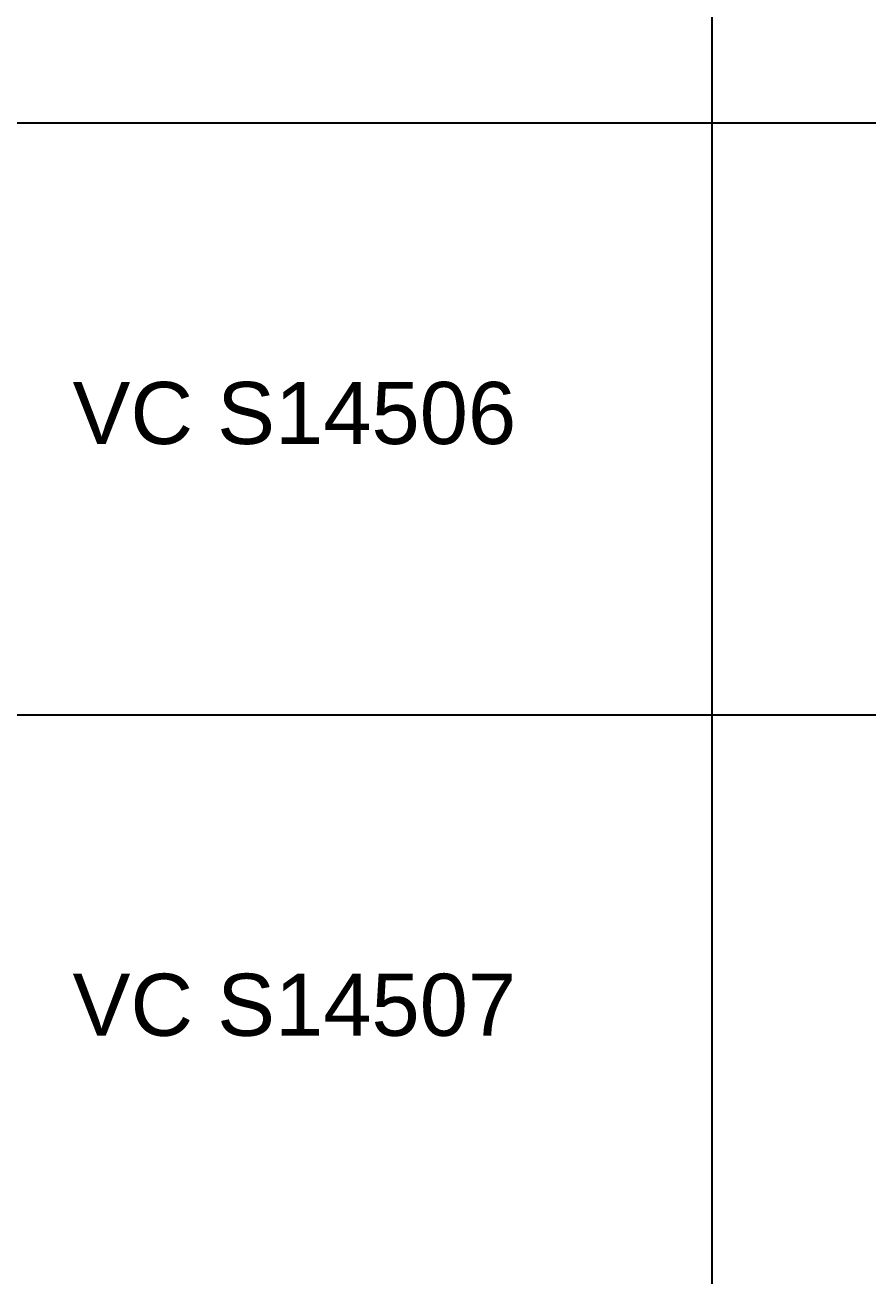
# Model space of a CAD drawing. Header units: inches. Extents: x 3613 to 8393, y -2205 to -794.
# Drawn here: x 5339.8 to 5387.3, y -1039.8 to -969.3 of the extents above; entities that cross this region are included whole.
import ezdxf

# ---------------------------------------------------------------- set-up
doc = ezdxf.new("R2010")
doc.units = ezdxf.units.IN
doc.header["$MEASUREMENT"] = 0
doc.styles.get("Standard").update_dxf_attribs({"font": 'arial.ttf'})

msp = doc.modelspace()

# ---------------------------------------------------------------- linework, layer by layer
for p, q in [((5378.505, -894.646), (5378.505, -1150.606)), ((5311.792, -974.822), (5708.23, -974.822)), ((5311.792, -1008.164), (5708.23, -1008.164))]:
    msp.add_line(p, q)

# ---------------------------------------------------------------- texts
at = {"char_height": 3.5, "width": 34.34827, "attachment_point": 5}
for s, insert in [('VC S14506', (5354.969, -991.188)), ('VC S14507', (5354.969, -1024.529))]:
    msp.add_mtext(s, dxfattribs=dict(at, insert=insert))

doc.saveas('drawing.dxf')
